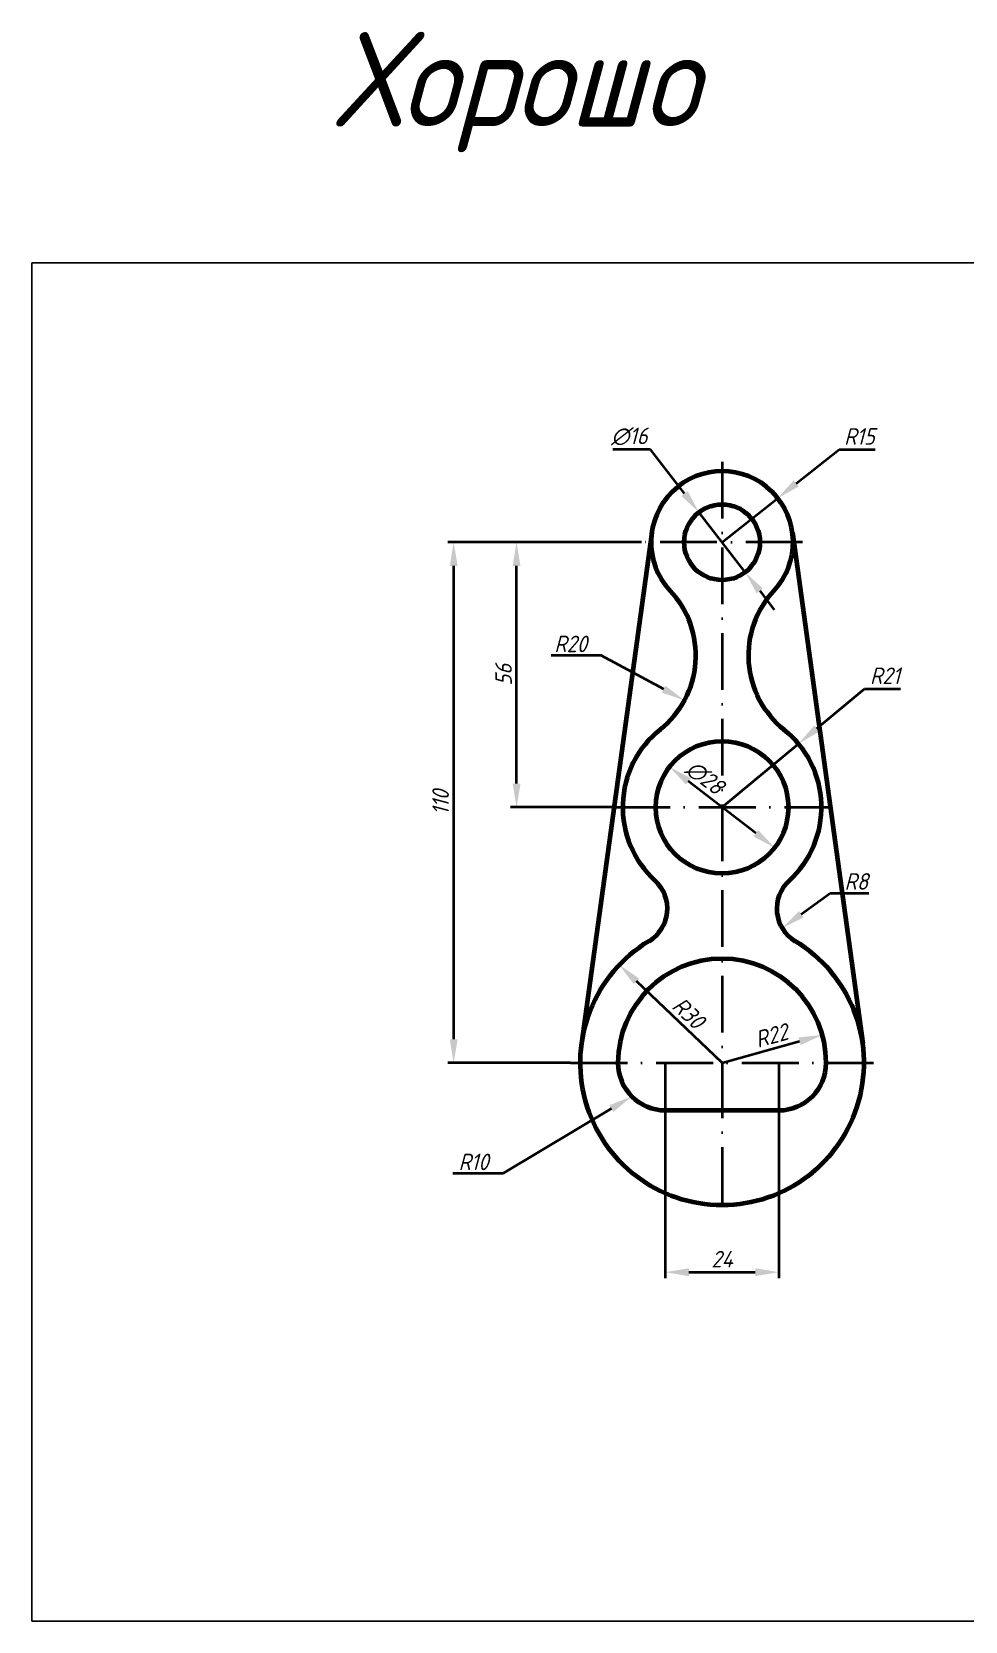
# Model space of a CAD drawing. Header units: inches. Extents: x 39 to 2522, y 44 to 1378.
# Drawn here: x 870.3 to 1067.5, y 628.8 to 964.6 of the extents above; entities that cross this region are included whole.
import ezdxf
from ezdxf import colors
from ezdxf.entities.mleader import LeaderData, LeaderLine
from ezdxf.math import Vec2, Vec3

# ---------------------------------------------------------------- set-up
doc = ezdxf.new("R2010")
doc.units = ezdxf.units.IN
doc.header["$MEASUREMENT"] = 0
doc.linetypes.add('ACAD_ISO10W100', pattern=[18, 12, -3, 0, -3])
for name, color, linetype, lineweight in [('аннотации', 1, 'Continuous', 40), ('осевой', 4, 'ACAD_ISO10W100', 40), ('основной', 7, 'Continuous', 90), ('ПРОВЕРКА', 6, 'Continuous', 106)]:
    doc.layers.add(name, color=color, linetype=linetype, lineweight=lineweight)
doc.styles.add('GOST', font='ISOCPEUR.TTF', dxfattribs={"width": 0.9, "oblique": 15, "height": 7})
doc.styles.add('ГОСТ', font='ISOCPEUR.TTF', dxfattribs={"width": 0.9, "oblique": 15})
doc.dimstyles.new('ГОСТ', dxfattribs={"dimtxt": 3.5, "dimasz": 5, "dimexe": 1.25, "dimexo": 0, "dimgap": 1, "dimtad": 1, "dimtoh": 1, "dimdec": 1, "dimtxsty": 'ГОСТ', "dimcen": 2.5, "dimclrd": 256, "dimclre": 256, "dimclrt": 256, "dimadec": 0, "dimazin": 0, "dimtfac": 1, "dimtdec": 1, "dimtmove": 0, "dimatfit": 0, "dimfxl": 1, "dimlwd": -1, "dimlwe": -1, "dimarcsym": 0})

# ---------------------------------------------------------------- blocks, each defined once
blk = doc.blocks.new('*D60')
at = {"layer": 'Defpoints', "color": 0, "transparency": 16777216}
for p in [(972.74, 856.75), (999.16, 856.75), (993.18, 800.75)]:
    blk.add_point(p, dxfattribs=at)
at = {"layer": 'аннотации', "transparency": 16777216}
for p, q in [((999.16, 856.75), (971.49, 856.75)), ((972.74, 805.75), (972.74, 851.75)), ((993.18, 800.75), (971.49, 800.75))]:
    blk.add_line(p, q, dxfattribs=at)
for points in [[(971.91, 851.75), (973.57, 851.75), (972.74, 856.75)], [(971.91, 805.75), (973.57, 805.75), (972.74, 800.75)]]:
    blk.add_solid(points, dxfattribs=at)
at = {"layer": 'аннотации', "transparency": 16777216, "insert": (969.99, 828.75), "char_height": 3.5, "attachment_point": 5, "rotation": 90, "style": 'ГОСТ'}
blk.add_mtext('56', dxfattribs=at)
blk = doc.blocks.new('*D61')
at = {"layer": 'Defpoints', "color": 0, "transparency": 16777216}
for p in [(999.16, 856.75), (959.45, 746.75), (984.16, 746.75)]:
    blk.add_point(p, dxfattribs=at)
at = {"layer": 'аннотации', "transparency": 16777216}
for p, q in [((999.16, 856.75), (958.2, 856.75)), ((959.45, 851.75), (959.45, 751.75)), ((984.16, 746.75), (958.2, 746.75))]:
    blk.add_line(p, q, dxfattribs=at)
for points in [[(958.62, 851.75), (960.29, 851.75), (959.45, 856.75)], [(958.62, 751.75), (960.29, 751.75), (959.45, 746.75)]]:
    blk.add_solid(points, dxfattribs=at)
at = {"layer": 'аннотации', "transparency": 16777216, "insert": (956.7, 801.75), "char_height": 3.5, "attachment_point": 5, "rotation": 90, "style": 'ГОСТ'}
blk.add_mtext('110', dxfattribs=at)
blk = doc.blocks.new('*D62')
at = {"layer": 'Defpoints', "color": 0, "transparency": 16777216}
for p in [(1004.16, 746.75), (1028.16, 746.75), (1028.16, 702.54)]:
    blk.add_point(p, dxfattribs=at)
at = {"layer": 'аннотации', "transparency": 16777216}
for p, q in [((1004.16, 746.75), (1004.16, 701.29)), ((1028.16, 746.75), (1028.16, 701.29)), ((1009.16, 702.54), (1023.16, 702.54))]:
    blk.add_line(p, q, dxfattribs=at)
for points in [[(1009.16, 703.37), (1009.16, 701.7), (1004.16, 702.54)], [(1023.16, 703.37), (1023.16, 701.7), (1028.16, 702.54)]]:
    blk.add_solid(points, dxfattribs=at)
at = {"layer": 'аннотации', "transparency": 16777216, "insert": (1016.16, 705.29), "char_height": 3.5, "attachment_point": 5, "style": 'ГОСТ'}
blk.add_mtext('24', dxfattribs=at)
blk = doc.blocks.new('*D63')
at = {"layer": 'Defpoints', "color": 0, "transparency": 16777216}
for p in [(1037.35, 752.67), (1016.16, 746.75)]:
    blk.add_point(p, dxfattribs=at)
at = {"layer": 'аннотации', "transparency": 16777216}
blk.add_line((1016.16, 746.75), (1032.54, 751.33), dxfattribs=at)
blk.add_solid([(1032.31, 752.13), (1032.76, 750.52), (1037.35, 752.67)], dxfattribs=at)
at = {"layer": 'аннотации', "transparency": 16777216, "insert": (1026.6, 752.52), "char_height": 3.5, "attachment_point": 5, "rotation": 15.6101, "style": 'ГОСТ'}
blk.add_mtext('R22', dxfattribs=at)
blk = doc.blocks.new('*D64')
at = {"layer": 'Defpoints', "color": 0, "transparency": 16777216}
for p in [(994.44, 767.45), (1016.16, 746.75)]:
    blk.add_point(p, dxfattribs=at)
at = {"layer": 'аннотации', "transparency": 16777216}
blk.add_line((1016.16, 746.75), (998.06, 764), dxfattribs=at)
blk.add_solid([(998.64, 764.6), (997.49, 763.39), (994.44, 767.45)], dxfattribs=at)
at = {"layer": 'аннотации', "transparency": 16777216, "insert": (1009.07, 757.31), "char_height": 3.5, "attachment_point": 5, "rotation": 316.3859, "style": 'ГОСТ'}
blk.add_mtext('R30', dxfattribs=at)
blk = doc.blocks.new('*D65')
at = {"layer": 'Defpoints', "color": 0, "transparency": 16777216}
for p in [(1011.28, 863.08), (1021.05, 850.42)]:
    blk.add_point(p, dxfattribs=at)
at = {"layer": 'аннотации', "transparency": 16777216}
for p, q in [((1001.03, 876.35), (993.11, 876.35)), ((1008.22, 867.04), (1001.03, 876.35)), ((1021.05, 850.42), (1011.28, 863.08)), ((1024.11, 846.46), (1027.16, 842.5))]:
    blk.add_line(p, q, dxfattribs=at)
for points in [[(1008.88, 867.55), (1007.56, 866.53), (1011.28, 863.08)], [(1024.77, 846.97), (1023.45, 845.95), (1021.05, 850.42)]]:
    blk.add_solid(points, dxfattribs=at)
at = {"layer": 'аннотации', "transparency": 16777216, "insert": (996.57, 879.1), "char_height": 3.5, "attachment_point": 5, "style": 'ГОСТ'}
blk.add_mtext('∅16', dxfattribs=at)
blk = doc.blocks.new('*D66')
at = {"layer": 'Defpoints', "color": 0, "transparency": 16777216}
for p in [(1027.92, 866.07), (1016.16, 856.75)]:
    blk.add_point(p, dxfattribs=at)
at = {"layer": 'аннотации', "transparency": 16777216}
for p, q in [((1031.84, 869.18), (1040.88, 876.35)), ((1040.88, 876.35), (1048.49, 876.35)), ((1016.16, 856.75), (1027.92, 866.07))]:
    blk.add_line(p, q, dxfattribs=at)
blk.add_solid([(1031.32, 869.83), (1032.35, 868.52), (1027.92, 866.07)], dxfattribs=at)
at = {"layer": 'аннотации', "transparency": 16777216, "insert": (1045.18, 879.1), "char_height": 3.5, "attachment_point": 5, "style": 'ГОСТ'}
blk.add_mtext('R15', dxfattribs=at)
blk = doc.blocks.new('*D67')
at = {"layer": 'Defpoints', "color": 0, "transparency": 16777216}
for p in [(1005.06, 809.28), (1027.26, 792.22)]:
    blk.add_point(p, dxfattribs=at)
at = {"layer": 'аннотации', "transparency": 16777216}
blk.add_line((1023.3, 795.27), (1009.03, 806.24), dxfattribs=at)
for points in [[(1009.54, 806.9), (1008.52, 805.58), (1005.06, 809.28)], [(1023.81, 795.93), (1022.79, 794.61), (1027.26, 792.22)]]:
    blk.add_solid(points, dxfattribs=at)
at = {"layer": 'аннотации', "transparency": 16777216, "insert": (1012.5, 807.04), "char_height": 3.5, "attachment_point": 5, "rotation": 322.4516, "style": 'ГОСТ'}
blk.add_mtext('∅28', dxfattribs=at)
blk = doc.blocks.new('*D68')
at = {"layer": 'Defpoints', "color": 0, "transparency": 16777216}
for p in [(1032.31, 814.18), (1016.16, 800.75)]:
    blk.add_point(p, dxfattribs=at)
at = {"layer": 'аннотации', "transparency": 16777216}
for p, q in [((1036.16, 817.38), (1046.28, 825.79)), ((1046.28, 825.79), (1053.89, 825.79)), ((1016.16, 800.75), (1032.31, 814.18))]:
    blk.add_line(p, q, dxfattribs=at)
blk.add_solid([(1035.62, 818.02), (1036.69, 816.74), (1032.31, 814.18)], dxfattribs=at)
at = {"layer": 'аннотации', "transparency": 16777216, "insert": (1050.58, 828.54), "char_height": 3.5, "attachment_point": 5, "style": 'ГОСТ'}
blk.add_mtext('R21', dxfattribs=at)

msp = doc.modelspace()

# ---------------------------------------------------------------- linework, layer by layer
at = {"layer": 'Defpoints'}
for p, q in [((870.31, 915.81), (870.31, 628.81)), ((1265.31, 915.81), (870.31, 915.81)), ((870.31, 628.81), (1265.31, 628.81))]:
    msp.add_line(p, q, dxfattribs=at)
at = {"layer": 'осевой'}
for p, q in [((1016.16, 873.75), (1016.16, 714.75)), ((1033.16, 856.75), (999.16, 856.75)), ((993.18, 800.75), (1039.15, 800.75)), ((984.16, 746.75), (1048.16, 746.75))]:
    msp.add_line(p, q, dxfattribs=at)
at = {"layer": 'основной'}
for p, q in [((1001.3, 858.8), (986.45, 750.88)), ((1031.02, 858.8), (1045.88, 750.88)), ((1004.16, 736.75), (1028.16, 736.75))]:
    msp.add_line(p, q, dxfattribs=at)
for centre, radius in [((1016.16, 856.75), 8), ((1016.16, 800.75), 14)]:
    msp.add_circle(centre, radius, dxfattribs=at)
for centre, radius, start, end in [((1016.16, 856.75), 15, 316.8686, 223.1314), ((990.62, 832.82), 20, 308.5348, 43.1314), ((1041.71, 832.82), 20, 136.8686, 231.4652), ((1016.16, 800.75), 21, 128.5348, 227.6043), ((1016.16, 800.75), 21, 312.3957, 51.4652), ((996.61, 779.33), 8, 300.9679, 47.6043), ((1035.72, 779.33), 8, 132.3957, 239.0321), ((1016.16, 746.75), 30, 120.9679, 59.0321), ((1016.16, 746.75), 22, 0, 180), ((1004.16, 746.75), 10, 180, 270), ((1028.16, 746.75), 10, 270, 0)]:
    msp.add_arc(centre, radius, start, end, dxfattribs=at)

# ---------------------------------------------------------------- texts
at = {"layer": 'ПРОВЕРКА', "insert": (934.32, 964.57), "char_height": 20, "width": 273.8474, "attachment_point": 1, "style": 'GOST'}
msp.add_mtext('{\\fISOCPEUR|b0|i0|c204|p0;Хорошо}', dxfattribs=at)

# ---------------------------------------------------------------- dimensions: what is measured, and where the dimension line sits
at = {"layer": 'аннотации'}
for p1, p2, picture, middle in [((1021.05, 850.42), (1011.28, 863.08), '*D65', (996.57, 876.35)), ((1027.26, 792.22), (1005.06, 809.28), '*D67', (1010.82, 804.86))]:
    dim = msp.add_diameter_dim_2p(p1=p1, p2=p2, dimstyle='ГОСТ', dxfattribs=at)
    dim.commit()
    dim.dimension.update_dxf_attribs({"geometry": picture, "text_midpoint": middle, "dimtype": 163})
for center, mpoint, picture, middle in [((1016.16, 856.75), (1027.92, 866.07), '*D66', (1045.18, 876.35)), ((1016.16, 800.75), (1032.31, 814.18), '*D68', (1050.58, 825.79)), ((1016.16, 746.75), (994.44, 767.45), '*D64', (1007.17, 755.32)), ((1016.16, 746.75), (1037.35, 752.67), '*D63', (1027.34, 749.87))]:
    dim = msp.add_radius_dim(center=center, mpoint=mpoint, dimstyle='ГОСТ', dxfattribs=at)
    dim.commit()
    dim.dimension.update_dxf_attribs({"geometry": picture, "text_midpoint": middle, "dimtype": 164})
for base, p1, p2, picture, middle in [((959.45, 746.75), (999.16, 856.75), (984.16, 746.75), '*D61', (956.7, 801.75)), ((972.74, 856.75), (993.18, 800.75), (999.16, 856.75), '*D60', (969.99, 828.75))]:
    dim = msp.add_linear_dim(base=base, p1=p1, p2=p2, angle=90, dimstyle='ГОСТ', dxfattribs=at)
    dim.commit()
    dim.dimension.update_dxf_attribs({"geometry": picture, "text_midpoint": middle})
dim = msp.add_linear_dim(base=(1028.16, 702.54), p1=(1004.16, 746.75), p2=(1028.16, 746.75), dimstyle='ГОСТ', dxfattribs=at)
dim.commit()
dim.dimension.update_dxf_attribs({"geometry": '*D62', "text_midpoint": (1016.16, 705.29)})

# ---------------------------------------------------------------- leaders
ml = msp.add_multileader_mtext('Standard', dxfattribs=at)
ml.set_content('R20', color=256, style='GOST')
ml.set_leader_properties(color=256, linetype='ByLayer', lineweight=-1)
ml.build(insert=Vec2(0, 0))
ml.multileader.update_dxf_attribs({"text_left_attachment_type": 6, "text_right_attachment_type": 6, "dogleg_length": 2, "arrow_head_size": 5})
ctx = ml.context
ctx.base_point, ctx.char_height, ctx.arrow_head_size, ctx.landing_gap_size, ctx.plane_origin = Vec3(979.38, 832.82), 3.5, 5, 1, Vec3(1008.23, 823.33)
ctx.left_attachment, ctx.right_attachment, ctx.text_align_type = 6, 6, 2
notes = []
notes.append((ctx, [(0, (1, 1, 0), (990.62, 832.82), (-1, 0), 2, [(0, [(1008.23, 823.33)], 0, [])])]))
ctx.mtext.insert, ctx.mtext.alignment, ctx.mtext.flow_direction = Vec3(987.62, 837.02), 3, 5
ml = msp.add_multileader_mtext('Standard', dxfattribs=at)
ml.set_content('R8', color=256, style='GOST')
ml.set_leader_properties(color=256, linetype='ByLayer', lineweight=-1)
ml.build(insert=Vec2(0, 0))
ml.multileader.update_dxf_attribs({"text_left_attachment_type": 6, "text_right_attachment_type": 6, "dogleg_length": 2, "arrow_head_size": 5})
ctx = ml.context
ctx.base_point, ctx.char_height, ctx.arrow_head_size, ctx.landing_gap_size, ctx.plane_origin = Vec3(1041.03, 782.64), 3.5, 5, 1, Vec3(1029.73, 774.03)
ctx.left_attachment, ctx.right_attachment = 6, 6
notes.append((ctx, [(0, (1, 1, 0), (1039.03, 782.64), (1, 0), 2, [(0, [(1028.85, 775.22)], 0, [])])]))
ctx.mtext.insert, ctx.mtext.flow_direction = Vec3(1042.03, 786.84), 5
ml = msp.add_multileader_mtext('Standard', dxfattribs=at)
ml.set_content('R10', color=256, style='GOST')
ml.set_leader_properties(color=256, linetype='ByLayer', lineweight=-1)
ml.build(insert=Vec2(0, 0))
ml.multileader.update_dxf_attribs({"text_left_attachment_type": 6, "text_right_attachment_type": 6, "dogleg_length": 2, "arrow_head_size": 5})
ctx = ml.context
ctx.base_point, ctx.char_height, ctx.arrow_head_size, ctx.landing_gap_size, ctx.plane_origin = Vec3(959.21, 723.39), 3.5, 5, 1, Vec3(997.09, 739.68)
ctx.left_attachment, ctx.right_attachment, ctx.text_align_type = 6, 6, 2
notes.append((ctx, [(0, (1, 1, 0), (969.82, 723.39), (-1, 0), 2, [(0, [(997.09, 739.68)], 0, [])])]))
ctx.mtext.insert, ctx.mtext.alignment, ctx.mtext.flow_direction = Vec3(966.82, 727.59), 3, 5
for ctx, leaders in notes:
    for number, flags, end, landing, length, lines in leaders:
        leader = LeaderData()
        leader.index, (leader.has_last_leader_line, leader.has_dogleg_vector, leader.attachment_direction) = number, flags
        leader.last_leader_point, leader.dogleg_vector, leader.dogleg_length = Vec3(end), Vec3(landing), length
        for number, points, colour, breaks in lines:
            line = LeaderLine()
            line.index, line.vertices, line.color, line.breaks = number, Vec3.list(points), colors.encode_raw_color(colour), breaks
            leader.lines.append(line)
        ctx.leaders.append(leader)

doc.saveas('drawing.dxf')
